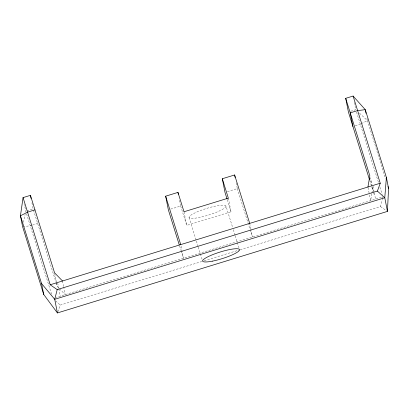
<?xml version="1.0" encoding="UTF-8"?>
<svg xmlns="http://www.w3.org/2000/svg" width="409" height="409" viewBox="0 0 409 409"><rect width="100%" height="100%" fill="white"/><g stroke="black" fill="none" stroke-linecap="round" stroke-linejoin="round"><path stroke-width="0.31" stroke-dasharray="2.04 1.53" d="M371.791 193.805L370.626 200.65L369.399 194.449M371.899 193.181L372.533 189.449L370.206 177.67M23.482 222.368L25.113 214.342M240.175 249.71L380.452 206.55L382.318 199.28M382.471 198.677L382.936 196.857L56.299 297.369M57.817 311.822L60.256 305.073L201.755 261.535M361.408 123.661L367.435 120.583L366.837 117.552M26.876 210.901L33.129 208.979L31.902 202.777M350.677 111.268L355.789 109.694L354.199 101.636M31.968 225.257L30.261 225.778L23.195 226.622M32.536 225.083L37.654 223.508M355.201 125.798L360.314 124.224M170.691 209.101L180.66 206.034L179.316 199.214M227.343 191.673L237.312 188.605L235.967 181.785M180.66 206.034L186.693 225.405L231.029 211.765L228.34 198.125M204.193 260.784L239.567 249.899M380.452 206.55L386.464 210.696M55.65 300.912L60.256 305.073M359.516 113.181L367.435 120.583L385.534 178.692M56.13 282.829L57.26 286.458L59.024 288.273M59.469 288.728L65.205 294.628L63.732 287.19M356.546 112.117L378.601 182.935M379.92 187.174L382.185 194.439M369.705 180.369L372.533 189.449M237.312 188.605L249.945 229.158M250.134 229.766L252.394 237.026L250.927 229.587M227.261 199.658L231.029 211.765M225.988 206.08A19.33 3.456 -17.3 0 1 198.861 217.557A19.33 3.456 -17.3 0 1 197.695 211.652A19.33 3.456 -17.3 0 1 225.988 206.08L232.588 227.266M233.345 229.684L235.037 235.134M235.226 235.737L238.999 247.844M189.045 217.45L196.208 240.451M196.397 241.054L198.094 246.504M198.283 247.108L202.619 261.029M179.658 246.141L180.977 250.38M181.167 250.983L183.431 258.248L180.737 244.608M33.507 210.19L55.941 282.22M51.57 294.178L25.736 211.254L24.392 204.434M372.977 186.115L374.204 192.312M374.327 192.936L375.549 199.132M371.346 180.65L372.083 184.372M372.573 186.852L373.673 192.429M373.795 193.053L374.041 194.29M368.054 187.629L369.276 193.83M249.705 223.391L250.804 228.968M184.004 211.765L186.693 225.405M62.511 280.988L63.61 286.566M57.705 283.125L58.686 288.084M58.809 288.703L60.276 296.142M54.688 273.437L56.401 282.118M56.524 282.737L57.26 286.458"/><path stroke-width="0.61" d="M62.511 280.988L54.566 272.818L30.435 195.338L23.047 197.613L20.45 215.778L22.602 226.688L43.722 294.485L57.413 312.946L387.461 211.387L388.55 188.38L386.398 177.47L365.278 109.673L353.095 96.054L345.707 98.329L348.402 111.969L369.516 179.761M386.398 177.47L384.772 197.746L387.461 211.387M367.931 187.01L369.838 175.809L345.707 98.329M353.095 96.054L380.247 183.222L377.4 191.09L57.204 289.618L54.719 299.306L57.413 312.946M34.959 209.868L27.572 212.143L20.45 215.778L41.565 283.575L43.722 294.485M179.28 244.93L168.35 209.822L165.655 196.187L177.971 192.394L184.004 211.765L228.34 198.125L222.307 178.753L234.618 174.965L249.705 223.391M23.047 197.613L50.195 284.776L380.247 183.222M50.195 284.776L57.204 289.618M377.4 191.09L384.772 197.746L54.719 299.306L41.565 283.575M387.983 186.565L388.55 188.38M227.072 199.05L224.996 192.394L222.307 178.753M165.655 196.187L180.737 244.608M365.999 113.308L365.278 109.673L357.619 110.583L350.232 112.858L352.926 126.493M234.618 174.965L235.109 177.445M177.971 192.394L178.334 194.255M30.435 195.338L31.048 198.442M212.44 261.141A19.33 3.456 -17.3 0 0 239.562 249.664A19.33 3.456 -17.3 0 0 211.269 255.236A19.33 3.456 -17.3 0 0 212.44 261.141"/></g></svg>
